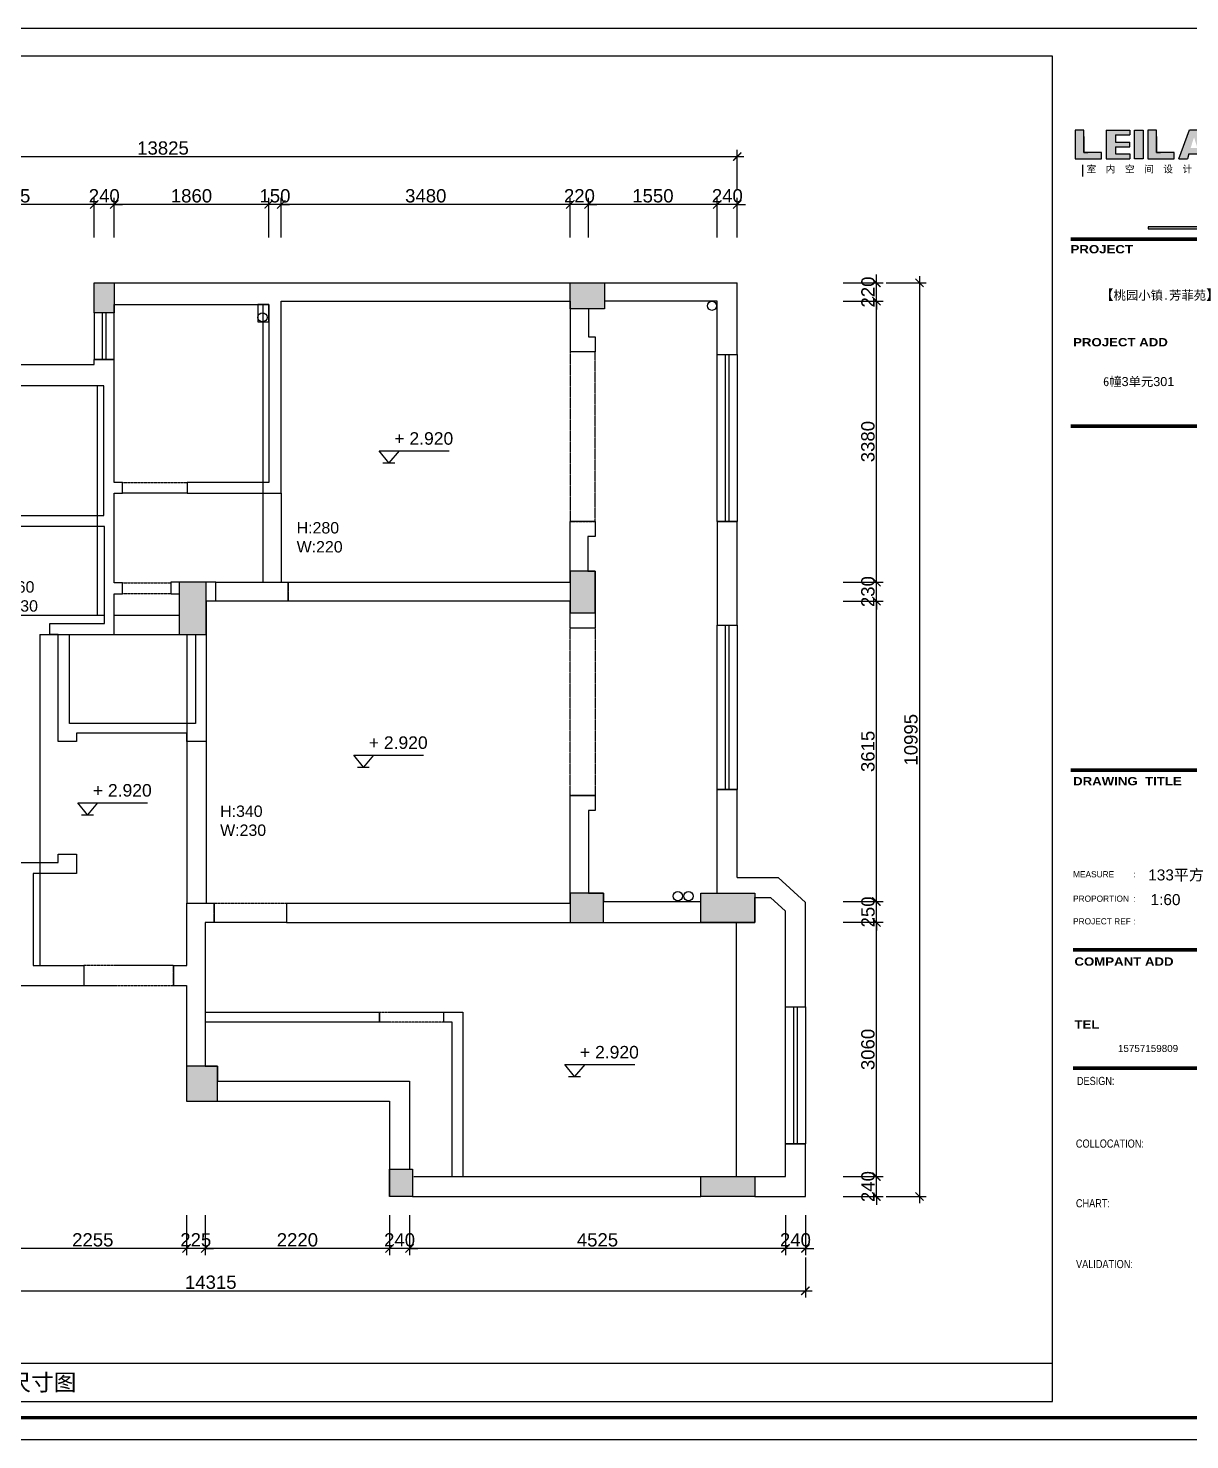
# Model space of a CAD drawing. Header units: millimetres. Extents: x 148889 to 229003, y -70503 to 111106.
# Drawn here: x 158450 to 172432, y -53516 to -36529 of the extents above; entities that cross this region are included whole.
import ezdxf
from ezdxf.enums import TextEntityAlignment as Align
from ezdxf.lldxf.tags import DXFTag

# ---------------------------------------------------------------- set-up
doc = ezdxf.new("R2010")
doc.units = ezdxf.units.MM
doc.header["$PDMODE"] = 3
doc.linetypes.add('HIDDEN', pattern=[0.375, 0.25, -0.125])
for name, color, linetype in [('C-梁线', 6, 'Continuous'), ('C-门套', 16, 'Continuous'), ('P-原墙线', 7, 'Continuous'), ('P-外部尺寸', 44, 'Continuous'), ('P-窗', 3, 'Continuous'), ('W-图框', 251, 'Continuous'), ('大墨图框', 4, 'Continuous')]:
    doc.layers.add(name, color=color, linetype=linetype)
doc.styles.add('Arial', font='arial.ttf')
doc.styles.add('HZxxx', font='SimSun.ttf', dxfattribs={"height": 300})
doc.styles.add('LOGO', font='arial.ttf')
doc.styles.add('LOGO-2', font='', dxfattribs={"width": 0.8})
doc.styles.add('NAME-1', font='simhei_0.ttf')
doc.styles.add('NAME-2', font='swisse.ttf')
doc.styles.get("Standard").update_dxf_attribs({"font": 'simhei_0.ttf'})
doc.styles.get('LOGO-2').set_extended_font_data('Arial Black')
tags = doc.linetypes.add('ACAD_ISO03W100', pattern=[30, 12, -18]).pattern_tags.tags
tags[6:7] = [DXFTag(74, 4), DXFTag(75, 0), DXFTag(340, '0'), DXFTag(46, 1.0), DXFTag(50, 0.0), DXFTag(44, 0.0), DXFTag(45, 0.0)]
tags[4:5] = [DXFTag(74, 4), DXFTag(75, 0), DXFTag(340, '0'), DXFTag(46, 1.0), DXFTag(50, 0.0), DXFTag(44, 0.0), DXFTag(45, 0.0)]
doc.dimstyles.new('1比80', dxfattribs={"dimscale": 80, "dimtxt": 2, "dimasz": 1.25, "dimexe": 1, "dimexo": 1, "dimgap": 0.25, "dimtad": 1, "dimdec": 0, "dimrnd": 0.005, "dimzin": 0, "dimdsep": 46, "dimtxsty": 'Arial', "dimblk": 'ARCHTICK', "dimcen": 0.125, "dimdle": 1, "dimclrd": 44, "dimclre": 44, "dimclrt": 50, "dimadec": 0, "dimazin": 0, "dimtfac": 1, "dimtdec": 0, "dimtix": 1, "dimtmove": 2, "dimatfit": 3, "dimldrblk": 'DOT', "dimfxl": 5, "dimfxlon": 1, "dimtvp": 1, "dimtolj": 1, "dimtzin": 0, "dimarcsym": 0})

# ---------------------------------------------------------------- blocks, each defined once
blk = doc.blocks.new('_ArchTick')
at = {"color": 0, "linetype": 'ByBlock', "const_width": 0.15}
blk.add_lwpolyline([(-0.5, -0.5), (0.5, 0.5)], dxfattribs=at)
blk = doc.blocks.new('*D252')
at = {"layer": 'Defpoints', "color": 0}
for p in [(167805, -50272), (167565, -50349), (167565, -51213)]:
    blk.add_point(p, dxfattribs=at)
at = {"layer": 'P-外部尺寸', "color": 44, "lineweight": -2}
for p, q in [((167565, -50813), (167565, -51293)), ((167805, -50813), (167805, -51293)), ((167565, -51213), (167465, -51213)), ((167805, -51213), (167565, -51213)), ((167805, -51213), (167905, -51213))]:
    blk.add_line(p, q, dxfattribs=at)
at = {"layer": 'P-外部尺寸', "color": 44, "lineweight": -2, "xscale": 100, "yscale": 100, "zscale": 100}
blk.add_blockref('_ArchTick', (167565, -51213), dxfattribs=at)
at = {"layer": 'P-外部尺寸', "color": 44, "lineweight": -2, "xscale": 100, "yscale": 100, "zscale": 100, "rotation": 180}
blk.add_blockref('_ArchTick', (167805, -51213), dxfattribs=at)
at = {"layer": 'P-外部尺寸', "color": 50, "insert": (167685, -51111), "char_height": 160, "attachment_point": 5, "style": 'Arial'}
blk.add_mtext('\\A1;240', dxfattribs=at)
blk = doc.blocks.new('_Dot')
at = {"color": 0, "linetype": 'ByBlock', "lineweight": -2}
blk.add_line((-0.5, 0), (-1, 0), dxfattribs=at)
at = {"color": 0, "linetype": 'ByBlock', "const_width": 0.5}
blk.add_lwpolyline([(-0.25, 0, 1), (0.25, 0, 1)], format="xyb", close=True, dxfattribs=at)
blk = doc.blocks.new('*D253')
at = {"layer": 'Defpoints', "color": 0}
for p in [(163040, -50125), (167565, -50349), (163040, -51213)]:
    blk.add_point(p, dxfattribs=at)
at = {"layer": 'P-外部尺寸', "color": 44, "lineweight": -2}
for p, q in [((163040, -50813), (163040, -51293)), ((167565, -50813), (167565, -51293)), ((167645, -51213), (162960, -51213))]:
    blk.add_line(p, q, dxfattribs=at)
at = {"layer": 'P-外部尺寸', "color": 44, "lineweight": -2, "xscale": 100, "yscale": 100, "zscale": 100, "rotation": 180}
blk.add_blockref('_ArchTick', (163040, -51213), dxfattribs=at)
at = {"layer": 'P-外部尺寸', "color": 44, "lineweight": -2, "xscale": 100, "yscale": 100, "zscale": 100}
blk.add_blockref('_ArchTick', (167565, -51213), dxfattribs=at)
at = {"layer": 'P-外部尺寸', "color": 50, "insert": (165302, -51111), "char_height": 160, "attachment_point": 5, "style": 'Arial'}
blk.add_mtext('\\A1;4525', dxfattribs=at)
blk = doc.blocks.new('*D254')
at = {"layer": 'Defpoints', "color": 0}
for p in [(162800, -50125), (163040, -50125), (162800, -51213)]:
    blk.add_point(p, dxfattribs=at)
at = {"layer": 'P-外部尺寸', "color": 44, "lineweight": -2}
for p, q in [((162800, -50813), (162800, -51293)), ((163040, -50813), (163040, -51293)), ((162800, -51213), (162700, -51213)), ((163040, -51213), (162800, -51213)), ((163040, -51213), (163140, -51213))]:
    blk.add_line(p, q, dxfattribs=at)
at = {"layer": 'P-外部尺寸', "color": 44, "lineweight": -2, "xscale": 100, "yscale": 100, "zscale": 100}
blk.add_blockref('_ArchTick', (162800, -51213), dxfattribs=at)
at = {"layer": 'P-外部尺寸', "color": 44, "lineweight": -2, "xscale": 100, "yscale": 100, "zscale": 100, "rotation": 180}
blk.add_blockref('_ArchTick', (163040, -51213), dxfattribs=at)
at = {"layer": 'P-外部尺寸', "color": 50, "insert": (162920, -51111), "char_height": 160, "attachment_point": 5, "style": 'Arial'}
blk.add_mtext('\\A1;240', dxfattribs=at)
blk = doc.blocks.new('*D255')
at = {"layer": 'Defpoints', "color": 0}
for p in [(160580, -48853), (162800, -50125), (160580, -51213)]:
    blk.add_point(p, dxfattribs=at)
at = {"layer": 'P-外部尺寸', "color": 44, "lineweight": -2}
for p, q in [((160580, -50813), (160580, -51293)), ((162800, -50813), (162800, -51293)), ((162880, -51213), (160500, -51213))]:
    blk.add_line(p, q, dxfattribs=at)
at = {"layer": 'P-外部尺寸', "color": 44, "lineweight": -2, "xscale": 100, "yscale": 100, "zscale": 100, "rotation": 180}
blk.add_blockref('_ArchTick', (160580, -51213), dxfattribs=at)
at = {"layer": 'P-外部尺寸', "color": 44, "lineweight": -2, "xscale": 100, "yscale": 100, "zscale": 100}
blk.add_blockref('_ArchTick', (162800, -51213), dxfattribs=at)
at = {"layer": 'P-外部尺寸', "color": 50, "insert": (161690, -51111), "char_height": 160, "attachment_point": 5, "style": 'Arial'}
blk.add_mtext('\\A1;2220', dxfattribs=at)
blk = doc.blocks.new('*D256')
at = {"layer": 'Defpoints', "color": 0}
for p in [(160355, -48853), (160580, -48853), (160355, -51213)]:
    blk.add_point(p, dxfattribs=at)
at = {"layer": 'P-外部尺寸', "color": 44, "lineweight": -2}
for p, q in [((160355, -50813), (160355, -51293)), ((160580, -50813), (160580, -51293)), ((160355, -51213), (160255, -51213)), ((160580, -51213), (160355, -51213)), ((160580, -51213), (160680, -51213))]:
    blk.add_line(p, q, dxfattribs=at)
at = {"layer": 'P-外部尺寸', "color": 44, "lineweight": -2, "xscale": 100, "yscale": 100, "zscale": 100}
blk.add_blockref('_ArchTick', (160355, -51213), dxfattribs=at)
at = {"layer": 'P-外部尺寸', "color": 44, "lineweight": -2, "xscale": 100, "yscale": 100, "zscale": 100, "rotation": 180}
blk.add_blockref('_ArchTick', (160580, -51213), dxfattribs=at)
at = {"layer": 'P-外部尺寸', "color": 50, "insert": (160467, -51111), "char_height": 160, "attachment_point": 5, "style": 'Arial'}
blk.add_mtext('\\A1;225', dxfattribs=at)
blk = doc.blocks.new('*D257')
at = {"layer": 'Defpoints', "color": 0}
for p in [(158100, -48853), (160355, -48853), (158100, -51213)]:
    blk.add_point(p, dxfattribs=at)
at = {"layer": 'P-外部尺寸', "color": 44, "lineweight": -2}
for p, q in [((158100, -50813), (158100, -51293)), ((160355, -50813), (160355, -51293)), ((160435, -51213), (158020, -51213))]:
    blk.add_line(p, q, dxfattribs=at)
at = {"layer": 'P-外部尺寸', "color": 44, "lineweight": -2, "xscale": 100, "yscale": 100, "zscale": 100, "rotation": 180}
blk.add_blockref('_ArchTick', (158100, -51213), dxfattribs=at)
at = {"layer": 'P-外部尺寸', "color": 44, "lineweight": -2, "xscale": 100, "yscale": 100, "zscale": 100}
blk.add_blockref('_ArchTick', (160355, -51213), dxfattribs=at)
at = {"layer": 'P-外部尺寸', "color": 50, "insert": (159227, -51111), "char_height": 160, "attachment_point": 5, "style": 'Arial'}
blk.add_mtext('\\A1;2255', dxfattribs=at)
blk = doc.blocks.new('*D263')
at = {"layer": 'Defpoints', "color": 0}
for p in [(153490, -50813), (167805, -50813), (167805, -51723)]:
    blk.add_point(p, dxfattribs=at)
at = {"layer": 'P-外部尺寸', "color": 44, "lineweight": -2}
for p, q in [((153490, -51323), (153490, -51803)), ((167805, -51323), (167805, -51803)), ((153410, -51723), (167885, -51723))]:
    blk.add_line(p, q, dxfattribs=at)
at = {"layer": 'P-外部尺寸', "color": 44, "lineweight": -2, "xscale": 100, "yscale": 100, "zscale": 100, "rotation": 180}
blk.add_blockref('_ArchTick', (153490, -51723), dxfattribs=at)
at = {"layer": 'P-外部尺寸', "color": 44, "lineweight": -2, "xscale": 100, "yscale": 100, "zscale": 100}
blk.add_blockref('_ArchTick', (167805, -51723), dxfattribs=at)
at = {"layer": 'P-外部尺寸', "color": 50, "insert": (160647, -51621), "char_height": 160, "attachment_point": 5, "style": 'Arial'}
blk.add_mtext('\\A1;14315', dxfattribs=at)
blk = doc.blocks.new('*D264')
at = {"layer": 'Defpoints', "color": 0}
for p in [(167332, -50349), (168660, -50349), (167332, -50589)]:
    blk.add_point(p, dxfattribs=at)
at = {"layer": 'P-外部尺寸', "color": 44, "lineweight": -2}
for p, q in [((168660, -50349), (168660, -50249)), ((168260, -50349), (168740, -50349)), ((168660, -50589), (168660, -50349)), ((168260, -50589), (168740, -50589)), ((168660, -50589), (168660, -50689))]:
    blk.add_line(p, q, dxfattribs=at)
at = {"layer": 'P-外部尺寸', "color": 44, "lineweight": -2, "xscale": 100, "yscale": 100, "zscale": 100}
for p, rotation in [((168660, -50349), 270), ((168660, -50589), 90)]:
    blk.add_blockref('_ArchTick', p, dxfattribs=dict(at, rotation=rotation))
at = {"layer": 'P-外部尺寸', "color": 50, "insert": (168559, -50469), "char_height": 160, "attachment_point": 5, "rotation": 90, "style": 'Arial'}
blk.add_mtext('\\A1;240', dxfattribs=at)
blk = doc.blocks.new('*D265')
at = {"layer": 'Defpoints', "color": 0}
for p in [(166256, -47289), (168660, -47289), (167332, -50349)]:
    blk.add_point(p, dxfattribs=at)
at = {"layer": 'P-外部尺寸', "color": 44, "lineweight": -2}
for p, q in [((168660, -50429), (168660, -47209)), ((168260, -47289), (168740, -47289)), ((168260, -50349), (168740, -50349))]:
    blk.add_line(p, q, dxfattribs=at)
at = {"layer": 'P-外部尺寸', "color": 44, "lineweight": -2, "xscale": 100, "yscale": 100, "zscale": 100}
for p, rotation in [((168660, -47289), 90), ((168660, -50349), 270)]:
    blk.add_blockref('_ArchTick', p, dxfattribs=dict(at, rotation=rotation))
at = {"layer": 'P-外部尺寸', "color": 50, "insert": (168558, -48819), "char_height": 160, "attachment_point": 5, "rotation": 90, "style": 'Arial'}
blk.add_mtext('\\A1;3060', dxfattribs=at)
blk = doc.blocks.new('*D266')
at = {"layer": 'Defpoints', "color": 0}
for p in [(166073, -47039), (168660, -47039), (166256, -47289)]:
    blk.add_point(p, dxfattribs=at)
at = {"layer": 'P-外部尺寸', "color": 44, "lineweight": -2}
for p, q in [((168260, -47039), (168740, -47039)), ((168660, -47039), (168660, -46939)), ((168660, -47289), (168660, -47039)), ((168260, -47289), (168740, -47289)), ((168660, -47289), (168660, -47389))]:
    blk.add_line(p, q, dxfattribs=at)
at = {"layer": 'P-外部尺寸', "color": 44, "lineweight": -2, "xscale": 100, "yscale": 100, "zscale": 100}
for p, rotation in [((168660, -47039), 270), ((168660, -47289), 90)]:
    blk.add_blockref('_ArchTick', p, dxfattribs=dict(at, rotation=rotation))
at = {"layer": 'P-外部尺寸', "color": 50, "insert": (168559, -47164), "char_height": 160, "attachment_point": 5, "rotation": 90, "style": 'Arial'}
blk.add_mtext('\\A1;250', dxfattribs=at)
blk = doc.blocks.new('*D267')
at = {"layer": 'Defpoints', "color": 0}
for p in [(164975, -43424), (168660, -43424), (166073, -47039)]:
    blk.add_point(p, dxfattribs=at)
at = {"layer": 'P-外部尺寸', "color": 44, "lineweight": -2}
for p, q in [((168260, -43424), (168740, -43424)), ((168660, -47119), (168660, -43344)), ((168260, -47039), (168740, -47039))]:
    blk.add_line(p, q, dxfattribs=at)
at = {"layer": 'P-外部尺寸', "color": 44, "lineweight": -2, "xscale": 100, "yscale": 100, "zscale": 100}
for p, rotation in [((168660, -43424), 90), ((168660, -47039), 270)]:
    blk.add_blockref('_ArchTick', p, dxfattribs=dict(at, rotation=rotation))
at = {"layer": 'P-外部尺寸', "color": 50, "insert": (168558, -45232), "char_height": 160, "attachment_point": 5, "rotation": 90, "style": 'Arial'}
blk.add_mtext('\\A1;3615', dxfattribs=at)
blk = doc.blocks.new('*D268')
at = {"layer": 'Defpoints', "color": 0}
for p in [(164975, -43194), (168660, -43194), (164975, -43424)]:
    blk.add_point(p, dxfattribs=at)
at = {"layer": 'P-外部尺寸', "color": 44, "lineweight": -2}
for p, q in [((168660, -43194), (168660, -43094)), ((168260, -43194), (168740, -43194)), ((168660, -43424), (168660, -43194)), ((168260, -43424), (168740, -43424)), ((168660, -43424), (168660, -43524))]:
    blk.add_line(p, q, dxfattribs=at)
at = {"layer": 'P-外部尺寸', "color": 44, "lineweight": -2, "xscale": 100, "yscale": 100, "zscale": 100}
for p, rotation in [((168660, -43194), 270), ((168660, -43424), 90)]:
    blk.add_blockref('_ArchTick', p, dxfattribs=dict(at, rotation=rotation))
at = {"layer": 'P-外部尺寸', "color": 50, "insert": (168558, -43309), "char_height": 160, "attachment_point": 5, "rotation": 90, "style": 'Arial'}
blk.add_mtext('\\A1;230', dxfattribs=at)
blk = doc.blocks.new('*D269')
at = {"layer": 'Defpoints', "color": 0}
for p in [(165792, -39814), (168660, -39814), (164975, -43194)]:
    blk.add_point(p, dxfattribs=at)
at = {"layer": 'P-外部尺寸', "color": 44, "lineweight": -2}
for p, q in [((168660, -43274), (168660, -39734)), ((168260, -39814), (168740, -39814)), ((168260, -43194), (168740, -43194))]:
    blk.add_line(p, q, dxfattribs=at)
at = {"layer": 'P-外部尺寸', "color": 44, "lineweight": -2, "xscale": 100, "yscale": 100, "zscale": 100}
for p, rotation in [((168660, -39814), 90), ((168660, -43194), 270)]:
    blk.add_blockref('_ArchTick', p, dxfattribs=dict(at, rotation=rotation))
at = {"layer": 'P-外部尺寸', "color": 50, "insert": (168558, -41504), "char_height": 160, "attachment_point": 5, "rotation": 90, "style": 'Arial'}
blk.add_mtext('\\A1;3380', dxfattribs=at)
blk = doc.blocks.new('*D270')
at = {"layer": 'Defpoints', "color": 0}
for p in [(165792, -39594), (168660, -39594), (165792, -39814)]:
    blk.add_point(p, dxfattribs=at)
at = {"layer": 'P-外部尺寸', "color": 44, "lineweight": -2}
for p, q in [((168660, -39594), (168660, -39494)), ((168260, -39594), (168740, -39594)), ((168660, -39814), (168660, -39594)), ((168260, -39814), (168740, -39814)), ((168660, -39814), (168660, -39914))]:
    blk.add_line(p, q, dxfattribs=at)
at = {"layer": 'P-外部尺寸', "color": 44, "lineweight": -2, "xscale": 100, "yscale": 100, "zscale": 100}
for p, rotation in [((168660, -39594), 270), ((168660, -39814), 90)]:
    blk.add_blockref('_ArchTick', p, dxfattribs=dict(at, rotation=rotation))
at = {"layer": 'P-外部尺寸', "color": 50, "insert": (168559, -39704), "char_height": 160, "attachment_point": 5, "rotation": 90, "style": 'Arial'}
blk.add_mtext('\\A1;220', dxfattribs=at)
blk = doc.blocks.new('*D271')
at = {"layer": 'Defpoints', "color": 0}
for p in [(168260, -39594), (168260, -50589), (169178, -50589)]:
    blk.add_point(p, dxfattribs=at)
at = {"layer": 'P-外部尺寸', "color": 44, "lineweight": -2}
for p, q in [((169178, -39514), (169178, -50669)), ((168778, -39594), (169258, -39594)), ((168778, -50589), (169258, -50589))]:
    blk.add_line(p, q, dxfattribs=at)
at = {"layer": 'P-外部尺寸', "color": 44, "lineweight": -2, "xscale": 100, "yscale": 100, "zscale": 100}
for p, rotation in [((169178, -39594), 90), ((169178, -50589), 270)]:
    blk.add_blockref('_ArchTick', p, dxfattribs=dict(at, rotation=rotation))
at = {"layer": 'P-外部尺寸', "color": 50, "insert": (169076, -45092), "char_height": 160, "attachment_point": 5, "rotation": 90, "style": 'Arial'}
blk.add_mtext('\\A1;10995', dxfattribs=at)
blk = doc.blocks.new('*D272')
at = {"layer": 'Defpoints', "color": 0}
for p in [(166745, -38649), (166985, -39721), (166745, -39814)]:
    blk.add_point(p, dxfattribs=at)
at = {"layer": 'P-外部尺寸', "color": 44, "lineweight": -2}
for p, q in [((166745, -38649), (166645, -38649)), ((166745, -39049), (166745, -38569)), ((166985, -38649), (166745, -38649)), ((166985, -39049), (166985, -38569)), ((166985, -38649), (167085, -38649))]:
    blk.add_line(p, q, dxfattribs=at)
at = {"layer": 'P-外部尺寸', "color": 44, "lineweight": -2, "xscale": 100, "yscale": 100, "zscale": 100}
blk.add_blockref('_ArchTick', (166745, -38649), dxfattribs=at)
at = {"layer": 'P-外部尺寸', "color": 44, "lineweight": -2, "xscale": 100, "yscale": 100, "zscale": 100, "rotation": 180}
blk.add_blockref('_ArchTick', (166985, -38649), dxfattribs=at)
at = {"layer": 'P-外部尺寸', "color": 50, "insert": (166865, -38547), "char_height": 160, "attachment_point": 5, "style": 'Arial'}
blk.add_mtext('\\A1;240', dxfattribs=at)
blk = doc.blocks.new('*D273')
at = {"layer": 'Defpoints', "color": 0}
for p in [(165195, -38649), (166745, -39814), (165195, -40074)]:
    blk.add_point(p, dxfattribs=at)
at = {"layer": 'P-外部尺寸', "color": 44, "lineweight": -2}
for p, q in [((166825, -38649), (165115, -38649)), ((165195, -39049), (165195, -38569)), ((166745, -39049), (166745, -38569))]:
    blk.add_line(p, q, dxfattribs=at)
at = {"layer": 'P-外部尺寸', "color": 44, "lineweight": -2, "xscale": 100, "yscale": 100, "zscale": 100, "rotation": 180}
blk.add_blockref('_ArchTick', (165195, -38649), dxfattribs=at)
at = {"layer": 'P-外部尺寸', "color": 44, "lineweight": -2, "xscale": 100, "yscale": 100, "zscale": 100}
blk.add_blockref('_ArchTick', (166745, -38649), dxfattribs=at)
at = {"layer": 'P-外部尺寸', "color": 50, "insert": (165970, -38547), "char_height": 160, "attachment_point": 5, "style": 'Arial'}
blk.add_mtext('\\A1;1550', dxfattribs=at)
blk = doc.blocks.new('*D274')
at = {"layer": 'Defpoints', "color": 0}
for p in [(164975, -38649), (165195, -40074), (164975, -40119)]:
    blk.add_point(p, dxfattribs=at)
at = {"layer": 'P-外部尺寸', "color": 44, "lineweight": -2}
for p, q in [((164975, -38649), (164875, -38649)), ((164975, -39049), (164975, -38569)), ((165195, -38649), (164975, -38649)), ((165195, -39049), (165195, -38569)), ((165195, -38649), (165295, -38649))]:
    blk.add_line(p, q, dxfattribs=at)
at = {"layer": 'P-外部尺寸', "color": 44, "lineweight": -2, "xscale": 100, "yscale": 100, "zscale": 100}
blk.add_blockref('_ArchTick', (164975, -38649), dxfattribs=at)
at = {"layer": 'P-外部尺寸', "color": 44, "lineweight": -2, "xscale": 100, "yscale": 100, "zscale": 100, "rotation": 180}
blk.add_blockref('_ArchTick', (165195, -38649), dxfattribs=at)
at = {"layer": 'P-外部尺寸', "color": 50, "insert": (165085, -38547), "char_height": 160, "attachment_point": 5, "style": 'Arial'}
blk.add_mtext('\\A1;220', dxfattribs=at)
blk = doc.blocks.new('*D275')
at = {"layer": 'Defpoints', "color": 0}
for p in [(161495, -38649), (161495, -39814), (164975, -40119)]:
    blk.add_point(p, dxfattribs=at)
at = {"layer": 'P-外部尺寸', "color": 44, "lineweight": -2}
for p, q in [((165055, -38649), (161415, -38649)), ((161495, -39049), (161495, -38569)), ((164975, -39049), (164975, -38569))]:
    blk.add_line(p, q, dxfattribs=at)
at = {"layer": 'P-外部尺寸', "color": 44, "lineweight": -2, "xscale": 100, "yscale": 100, "zscale": 100, "rotation": 180}
blk.add_blockref('_ArchTick', (161495, -38649), dxfattribs=at)
at = {"layer": 'P-外部尺寸', "color": 44, "lineweight": -2, "xscale": 100, "yscale": 100, "zscale": 100}
blk.add_blockref('_ArchTick', (164975, -38649), dxfattribs=at)
at = {"layer": 'P-外部尺寸', "color": 50, "insert": (163235, -38547), "char_height": 160, "attachment_point": 5, "style": 'Arial'}
blk.add_mtext('\\A1;3480', dxfattribs=at)
blk = doc.blocks.new('*D276')
at = {"layer": 'Defpoints', "color": 0}
for p in [(161345, -38649), (161345, -39854), (161495, -39814)]:
    blk.add_point(p, dxfattribs=at)
at = {"layer": 'P-外部尺寸', "color": 44, "lineweight": -2}
for p, q in [((161345, -38649), (161245, -38649)), ((161345, -39049), (161345, -38569)), ((161495, -38649), (161345, -38649)), ((161495, -39049), (161495, -38569)), ((161495, -38649), (161595, -38649))]:
    blk.add_line(p, q, dxfattribs=at)
at = {"layer": 'P-外部尺寸', "color": 44, "lineweight": -2, "xscale": 100, "yscale": 100, "zscale": 100}
blk.add_blockref('_ArchTick', (161345, -38649), dxfattribs=at)
at = {"layer": 'P-外部尺寸', "color": 44, "lineweight": -2, "xscale": 100, "yscale": 100, "zscale": 100, "rotation": 180}
blk.add_blockref('_ArchTick', (161495, -38649), dxfattribs=at)
at = {"layer": 'P-外部尺寸', "color": 50, "insert": (161420, -38547), "char_height": 160, "attachment_point": 5, "style": 'Arial'}
blk.add_mtext('\\A1;150', dxfattribs=at)
blk = doc.blocks.new('*D277')
at = {"layer": 'Defpoints', "color": 0}
for p in [(159485, -38649), (159485, -39594), (161345, -39854)]:
    blk.add_point(p, dxfattribs=at)
at = {"layer": 'P-外部尺寸', "color": 44, "lineweight": -2}
for p, q in [((161425, -38649), (159405, -38649)), ((159485, -39049), (159485, -38569)), ((161345, -39049), (161345, -38569))]:
    blk.add_line(p, q, dxfattribs=at)
at = {"layer": 'P-外部尺寸', "color": 44, "lineweight": -2, "xscale": 100, "yscale": 100, "zscale": 100, "rotation": 180}
blk.add_blockref('_ArchTick', (159485, -38649), dxfattribs=at)
at = {"layer": 'P-外部尺寸', "color": 44, "lineweight": -2, "xscale": 100, "yscale": 100, "zscale": 100}
blk.add_blockref('_ArchTick', (161345, -38649), dxfattribs=at)
at = {"layer": 'P-外部尺寸', "color": 50, "insert": (160415, -38547), "char_height": 160, "attachment_point": 5, "style": 'Arial'}
blk.add_mtext('\\A1;1860', dxfattribs=at)
blk = doc.blocks.new('*D278')
at = {"layer": 'Defpoints', "color": 0}
for p in [(159245, -38649), (159245, -39594), (159485, -39594)]:
    blk.add_point(p, dxfattribs=at)
at = {"layer": 'P-外部尺寸', "color": 44, "lineweight": -2}
for p, q in [((159245, -38649), (159145, -38649)), ((159245, -39049), (159245, -38569)), ((159485, -38649), (159245, -38649)), ((159485, -39049), (159485, -38569)), ((159485, -38649), (159585, -38649))]:
    blk.add_line(p, q, dxfattribs=at)
at = {"layer": 'P-外部尺寸', "color": 44, "lineweight": -2, "xscale": 100, "yscale": 100, "zscale": 100}
blk.add_blockref('_ArchTick', (159245, -38649), dxfattribs=at)
at = {"layer": 'P-外部尺寸', "color": 44, "lineweight": -2, "xscale": 100, "yscale": 100, "zscale": 100, "rotation": 180}
blk.add_blockref('_ArchTick', (159485, -38649), dxfattribs=at)
at = {"layer": 'P-外部尺寸', "color": 50, "insert": (159365, -38547), "char_height": 160, "attachment_point": 5, "style": 'Arial'}
blk.add_mtext('\\A1;240', dxfattribs=at)
blk = doc.blocks.new('*D279')
at = {"layer": 'Defpoints', "color": 0}
for p in [(157210, -38649), (159245, -39594), (157210, -40834)]:
    blk.add_point(p, dxfattribs=at)
at = {"layer": 'P-外部尺寸', "color": 44, "lineweight": -2}
for p, q in [((159325, -38649), (157130, -38649)), ((157210, -39049), (157210, -38569)), ((159245, -39049), (159245, -38569))]:
    blk.add_line(p, q, dxfattribs=at)
at = {"layer": 'P-外部尺寸', "color": 44, "lineweight": -2, "xscale": 100, "yscale": 100, "zscale": 100, "rotation": 180}
blk.add_blockref('_ArchTick', (157210, -38649), dxfattribs=at)
at = {"layer": 'P-外部尺寸', "color": 44, "lineweight": -2, "xscale": 100, "yscale": 100, "zscale": 100}
blk.add_blockref('_ArchTick', (159245, -38649), dxfattribs=at)
at = {"layer": 'P-外部尺寸', "color": 50, "insert": (158227, -38547), "char_height": 160, "attachment_point": 5, "style": 'Arial'}
blk.add_mtext('\\A1;2035', dxfattribs=at)
blk = doc.blocks.new('*D291')
at = {"layer": 'Defpoints', "color": 0}
for p in [(166985, -38074), (153160, -39049), (166985, -39049)]:
    blk.add_point(p, dxfattribs=at)
at = {"layer": 'P-外部尺寸', "color": 44, "lineweight": -2}
for p, q in [((153160, -38474), (153160, -37994)), ((166985, -38474), (166985, -37994)), ((153080, -38074), (167065, -38074))]:
    blk.add_line(p, q, dxfattribs=at)
at = {"layer": 'P-外部尺寸', "color": 44, "lineweight": -2, "xscale": 100, "yscale": 100, "zscale": 100, "rotation": 180}
blk.add_blockref('_ArchTick', (153160, -38074), dxfattribs=at)
at = {"layer": 'P-外部尺寸', "color": 44, "lineweight": -2, "xscale": 100, "yscale": 100, "zscale": 100}
blk.add_blockref('_ArchTick', (166985, -38074), dxfattribs=at)
at = {"layer": 'P-外部尺寸', "color": 50, "insert": (160072, -37972), "char_height": 160, "attachment_point": 5, "style": 'Arial'}
blk.add_mtext('\\A1;13825', dxfattribs=at)
blk = doc.blocks.new('syi')
at = {"layer": 'C-梁线'}
for p, q in [((167517, 147864), (168357, 147864)), ((167633, 147720), (167517, 147864)), ((167517, 147864), (167755, 147864)), ((167755, 147864), (167633, 147720)), ((167561, 147720), (167704, 147720))]:
    blk.add_line(p, q, dxfattribs=at)
blk = doc.blocks.new('sfbhsrdfbh')
h = blk.add_hatch(color=252)
h.paths.add_polyline_path([(449.17, 252.92), (449.17, 254.24), (445.47, 254.24), (445.47, 258.95), (443.68, 258.95), (443.68, 252.92)])
h.paths.add_polyline_path([(464.46, 252.92), (464.46, 254.24), (460.76, 254.24), (460.76, 258.95), (458.96, 258.95), (458.96, 252.92)])
h = blk.add_hatch(color=256)
h.paths.add_polyline_path([(455.17, 253.92), (452.17, 253.92), (452.17, 255.43), (455.17, 255.43), (455.17, 256.43), (452.17, 256.43), (452.17, 257.95), (455.17, 257.95), (455.17, 258.95), (450.17, 258.95), (450.17, 252.92), (455.17, 252.92)])
h.paths.add_polyline_path([(457.96, 258.95), (456.17, 258.95), (456.17, 252.92), (457.96, 252.92)])
h = blk.add_hatch(color=252)
h.paths.add_polyline_path([(469.69, 258.97), (467.7, 258.97), (465.46, 252.92), (467.27, 252.92), (467.55, 253.92), (469.78, 253.92), (470.1, 252.92), (471.96, 252.92)])
h.paths.add_polyline_path([(469.38, 255.16), (467.95, 255.16), (468.67, 257.45)], flags=16)
at = {"layer": '大墨图框'}
blk.add_hatch(color=1, dxfattribs=at).paths.add_polyline_path([(458.99, 238.18), (473.09, 238.18), (473.09, 238.57), (458.99, 238.57)])
at = {"color": 252}
for p, q in [((443.68, 258.95), (443.68, 252.92)), ((443.68, 258.95), (443.68, 252.92)), ((445.47, 258.95), (443.68, 258.95)), ((445.47, 254.24), (445.47, 258.95)), ((458.96, 258.95), (458.96, 252.92)), ((460.76, 258.95), (458.96, 258.95)), ((460.76, 254.24), (460.76, 258.95)), ((465.46, 252.92), (467.7, 258.97)), ((467.7, 258.97), (469.69, 258.97)), ((445.47, 257.57), (445.47, 254.24)), ((460.76, 257.57), (460.76, 254.24)), ((443.68, 252.92), (446.93, 252.92)), ((443.68, 252.92), (449.17, 252.92)), ((445.47, 254.24), (446.35, 254.24)), ((449.17, 254.24), (445.47, 254.24)), ((449.17, 252.92), (449.17, 254.24)), ((458.96, 252.92), (463.96, 252.92)), ((458.96, 252.92), (462.21, 252.92)), ((458.96, 252.92), (464.46, 252.92)), ((460.76, 254.24), (461.64, 254.24)), ((464.46, 254.24), (460.76, 254.24)), ((464.46, 252.92), (464.46, 254.24)), ((465.46, 252.92), (467.27, 252.92)), ((467.55, 253.92), (467.27, 252.92)), ((467.55, 253.92), (469.78, 253.92))]:
    blk.add_line(p, q, dxfattribs=at)
for p, q in [((450.17, 258.95), (450.17, 252.92)), ((450.17, 258.95), (455.17, 258.95)), ((455.17, 258.95), (455.17, 257.95)), ((457.96, 258.95), (457.96, 252.92)), ((457.96, 258.95), (457.96, 252.92)), ((450.17, 256.6), (450.17, 255.26)), ((452.17, 257.95), (455.17, 257.95)), ((452.17, 257.95), (452.17, 256.43)), ((452.17, 256.43), (455.17, 256.43)), ((452.17, 255.43), (455.17, 255.43)), ((452.17, 255.43), (452.17, 253.92)), ((455.17, 255.43), (455.17, 256.43)), ((450.17, 252.92), (455.17, 252.92)), ((452.17, 253.92), (455.17, 253.92)), ((455.17, 253.92), (455.17, 252.92))]:
    blk.add_line(p, q)
blk.add_lwpolyline([(456.17, 258.95), (457.96, 258.95), (457.96, 252.92), (456.17, 252.92)], close=True)
at = {"layer": '大墨图框', "color": 1, "linetype": 'ByBlock'}
blk.add_line((445.17, 251.67), (445.17, 249.2), dxfattribs=at)
at = {"layer": '大墨图框', "color": 4, "linetype": 'ByBlock', "ltscale": 100}
for points in [[(56.17, 280.38), (476.17, 280.38), (476.17, -16.59), (56.17, -16.59)], [(438.91, 274.48), (68.08, 274.48), (68.08, -8.51), (438.91, -8.51)]]:
    blk.add_lwpolyline(points, close=True, dxfattribs=at)
at = {"layer": '大墨图框', "color": 1}
blk.add_lwpolyline([(458.99, 238.18), (473.09, 238.18), (473.09, 238.57), (458.99, 238.57)], close=True, dxfattribs=at)
at = {"layer": '大墨图框', "color": 1, "const_width": 0.755}
for points in [[(442.68, 236.01), (473.12, 236.01)], [(442.68, 196.67), (473.12, 196.67)], [(442.68, 124.3), (473.12, 124.3)], [(443.22, 86.49), (473.66, 86.49)], [(443.22, 61.59), (473.66, 61.59)]]:
    blk.add_lwpolyline(points, dxfattribs=at)
at = {"layer": '大墨图框', "color": 0, "const_width": 0.725}
blk.add_lwpolyline([(68.08, -11.95), (470.84, -11.95)], dxfattribs=at)
at = {"layer": '大墨图框', "color": 1}
for s, height, style, width, p in [('PROJECT', 1.74, 'LOGO-2', 1, (442.68, 233.02)), ('PROJECT ADD', 1.7396, 'LOGO-2', 1, (443.22, 213.45)), ('DRAWING  TITLE', 1.7396, 'LOGO-2', 1, (443.22, 121.1)), ('MEASURE ', 1.305, 'LOGO', 0.96, (443.21, 101.73)), (':', 1.3, 'LOGO', 1, (455.94, 101.73)), ('PROPORTION', 1.305, 'LOGO', 0.96, (443.21, 96.6)), (':', 1.3, 'LOGO', 1, (455.94, 96.6)), ('PROJECT REF', 1.3047, 'LOGO', 0.96, (443.21, 91.83)), (':', 1.3, 'LOGO', 1, (455.94, 91.83)), ('COMPANT ADD', 1.7396, 'LOGO-2', 1, (443.5, 83.15)), ('TEL', 1.74, 'LOGO-2', 1, (443.5, 69.91))]:
    blk.add_text(s, height=height, dxfattribs=dict(at, style=style, width=width)).set_placement(p)
at = {"layer": '大墨图框', "color": 1, "linetype": 'ByBlock', "insert": (442.02, 251.48), "char_height": 1.4825, "width": 35.6207, "attachment_point": 1}
blk.add_mtext('{\\C0;    室  内  空  间  设  计}', dxfattribs=at)
at = {"layer": '大墨图框', "color": 1, "attachment_point": 1}
for s, insert, char_height, width, style in [('{\\fSimSun|b0|i0|c134|p54;【\\fSimHei|b0|i0|c134|p2;\\H0.9167x;桃园小镇.芳菲苑\\fSimSun|b0|i0|c134|p54;\\H1.091x;】}', (448.91, 225.33), 2.07549, 33.5093, 'LOGO'), ('{\\fSimHei|b0|i0|c134|p2;\\H0.9167x;6幢\\fArial|b0|i0|c0|p34;3\\fSimHei|b0|i0|c134|p2;单元\\fArial|b0|i0|c0|p34;301}', (449.53, 206.99), 2.07549, 24.9373, 'LOGO'), ('{\\H1.116x;133\\fSimSun|b0|i0|c134|p54;平方}', (459.03, 103.4), 2.0755, 24.9373, 'LOGO'), ('{\\H1.116x;1:60}', (459.52, 98.21), 2.0755, 24.9373, 'LOGO'), ('{\\H1.116x;15757159809}', (452.66, 66.48), 1.328, 21.8201, 'LOGO'), ('{\\fArial|b0|i0|c0|p34;DESIGN:}', (444.03, 59.76), 1.7203, 2.1993, 'LOGO-2'), ('{\\fArial|b0|i0|c0|p34;COLLOCATION:}', (443.81, 46.58), 1.7203, 2.1993, 'LOGO-2'), ('{\\fArial|b0|i0|c0|p34;CHART:}', (443.82, 34.03), 1.7203, 2.1993, 'LOGO-2'), ('{\\fArial|b0|i0|c0|p34;VALIDATION:}', (443.84, 21.24), 1.7203, 2.1993, 'LOGO-2')]:
    blk.add_mtext(s, dxfattribs=dict(at, insert=insert, char_height=char_height, width=width, style=style))
blk = doc.blocks.new('*U94')
at = {"color": 4}
blk.add_line((8, 0), (8, 8), dxfattribs=at)
blk.add_lwpolyline([(0, 0), (370.83, 0), (370.83, 8), (0, 8)], close=True, dxfattribs=at)
at = {"color": 1, "ltscale": 250}
blk.add_circle((4, 4), 4, dxfattribs=at)
at = {"color": 2, "style": 'NAME-1'}
blk.add_attdef('平面布置图', text='', height=3.5, dxfattribs=at).set_placement((54.56, 4), align=Align.MIDDLE_LEFT)
blk.add_attdef('SCALE1:100/比例1:100', text='', height=3.5, dxfattribs=at).set_placement((370.83, 4), align=Align.MIDDLE_RIGHT)
blk.add_attdef('FF', text='', height=3.5, dxfattribs=at).set_placement((4, 4), align=Align.MIDDLE)
at = {"color": 2, "style": 'NAME-2', "width": 1.2}
blk.add_attdef('PLAN', text='', height=3.5, dxfattribs=at).set_placement((10, 4), align=Align.MIDDLE_LEFT)

msp = doc.modelspace()

# ---------------------------------------------------------------- hatches: boundary and pattern name
at = {"layer": 'P-原墙线'}
h = msp.add_hatch(color=8, dxfattribs=at)
h.dxf.hatch_style = 1
h.paths.add_polyline_path([(164975, -39594.4), (164975, -39904.4), (165385, -39904.4), (165385, -39594.4)])
h.paths.add_polyline_path([(165275, -43064.4), (164975, -43064.4), (164975, -43564.4), (165275, -43564.4)])
h.paths.add_polyline_path([(165375, -46939.4), (164975, -46939.4), (164975, -47289.4), (165375, -47289.4)])
h.paths.add_polyline_path([(166545, -47289.4), (167195, -47289.4), (167195, -46939.4), (166545, -46939.4)])
h.paths.add_polyline_path([(160355, -49019.4), (160355, -49439.4), (160730, -49439.4), (160730, -49019.4)])
h.paths.add_polyline_path([(162800, -50589.4), (163075, -50589.4), (163075, -50259.4), (162800, -50259.4)])
h.paths.add_polyline_path([(166545, -50349.4), (166545, -50589.4), (167195, -50589.4), (167195, -50349.4)])
h.paths.add_polyline_path([(155180, -48899.4), (154700, -48899.4), (154700, -49289.4), (155180, -49289.4)])
h.paths.add_polyline_path([(153730, -46819.4), (153730, -46569.4), (153160, -46569.4), (153160, -46819.4)])
h.paths.add_polyline_path([(153160, -43554.4), (153160, -43914.4), (153590, -43914.4), (153590, -43554.4)])
h.paths.add_polyline_path([(157480, -43824.4), (157480, -43504.4), (157070, -43504.4), (157070, -43824.4)])
h.paths.add_polyline_path([(160265, -43824.4), (160590, -43824.4), (160590, -43194.4), (160265, -43194.4)])
h.paths.add_polyline_path([(159485, -39594.4), (159245, -39594.4), (159245, -39954.4), (159485, -39954.4)])
h.paths.add_polyline_path([(157490, -40814.4), (157490, -40574.4), (157070, -40574.4), (157070, -40814.4)])
h.paths.add_polyline_path([(155190, -40574.4), (154760, -40574.4), (154760, -40814.4), (155190, -40814.4)])

# ---------------------------------------------------------------- linework, layer by layer
at = {"layer": 'C-梁线', "linetype": 'ACAD_ISO03W100', "ltscale": 0.1}
for p, q in [((161275, -39854.4), (161275, -43194.4)), ((159285, -43594.4), (159285, -40834.4)), ((161495, -42124.4), (161495, -43194.4)), ((157480, -43594.4), (159370, -43594.4)), ((159485, -43594.4), (160265, -43594.4)), ((158590, -43824.4), (158590, -47809.4)), ((158590, -43824.4), (160265, -43824.4)), ((160360, -43824.4), (160360, -47059.4)), ((160590, -45114.4), (160590, -47059.4))]:
    msp.add_line(p, q, dxfattribs=at)
at = {"layer": 'C-门套', "linetype": 'HIDDEN'}
for points in [[(164975, -42464.4), (165275, -42464.4), (165275, -40424.4), (164975, -40424.4)], [(160365, -42124.4), (159585, -42124.4), (159585, -41994.4), (160365, -41994.4)], [(160165, -43334.4), (159585, -43334.4), (159585, -43204.4), (160165, -43204.4)], [(160710, -43194.4), (161580, -43194.4), (161580, -43424.4), (160710, -43424.4)], [(164975, -43744.4), (165275, -43744.4), (165275, -45764.4), (164975, -45764.4)], [(161560, -47289.4), (160690, -47289.4), (160690, -47059.4), (161560, -47059.4)], [(159120, -48049.4), (160200, -48049.4), (160200, -47809.4), (159120, -47809.4)], [(163450, -48489.4), (162680, -48489.4), (162680, -48369.4), (163450, -48369.4)]]:
    msp.add_lwpolyline(points, close=True, dxfattribs=at)
at = {"layer": 'P-原墙线'}
for p, q in [((159245, -39594.4), (166985, -39594.4)), ((159245, -39954.4), (159245, -39594.4)), ((166985, -40454.4), (166985, -39594.4)), ((159485, -39954.4), (159485, -39854.4)), ((159485, -39854.4), (161345, -39854.4)), ((161345, -39854.4), (161345, -41994.4)), ((161495, -42124.4), (161495, -39814.4)), ((161495, -39814.4), (164975, -39814.4)), ((164975, -39814.4), (164975, -40424.4)), ((165385, -39904.4), (165195, -39904.4)), ((165195, -39904.4), (165195, -40244.4)), ((166745, -39814.4), (165385, -39814.4)), ((165385, -39814.4), (165385, -39904.4)), ((166745, -40454.4), (166745, -39814.4)), ((159485, -39954.4), (159245, -39954.4)), ((165195, -40244.4), (165275, -40244.4)), ((165275, -40244.4), (165275, -40424.4)), ((165275, -40424.4), (164975, -40424.4)), ((158360, -40574.4), (159245, -40574.4)), ((159485, -40514.4), (159245, -40514.4)), ((159245, -40574.4), (159245, -40514.4)), ((159485, -41994.4), (159485, -40514.4)), ((166745, -40454.4), (166985, -40454.4)), ((159360, -40834.4), (158360, -40834.4)), ((159360, -42394.4), (159360, -40834.4)), ((159585, -41994.4), (159485, -41994.4)), ((159485, -43204.4), (159485, -42124.4)), ((159485, -42124.4), (159585, -42124.4)), ((159585, -42124.4), (159585, -41994.4)), ((161345, -41994.4), (160365, -41994.4)), ((160365, -41994.4), (160365, -42124.4)), ((160365, -42124.4), (161495, -42124.4)), ((158080, -42394.4), (159360, -42394.4)), ((165275, -42464.4), (164975, -42464.4)), ((164975, -43194.4), (164975, -42464.4)), ((165275, -42464.4), (165275, -42644.4)), ((166745, -42464.4), (166985, -42464.4)), ((166745, -42464.4), (166745, -43714.4)), ((166985, -43714.4), (166985, -42464.4)), ((159370, -42524.4), (158080, -42524.4)), ((159370, -43694.4), (159370, -42524.4)), ((165275, -42644.4), (165185, -42644.4)), ((165185, -42644.4), (165185, -43064.4)), ((165185, -43064.4), (165275, -43064.4)), ((165275, -43064.4), (165275, -43744.4)), ((159585, -43204.4), (159485, -43204.4)), ((159585, -43334.4), (159585, -43204.4)), ((160710, -43194.4), (160165, -43194.4)), ((160165, -43194.4), (160165, -43334.4)), ((160265, -43194.4), (160265, -43824.4)), ((160710, -43424.4), (160710, -43194.4)), ((161580, -43424.4), (161580, -43194.4)), ((161580, -43194.4), (164975, -43194.4)), ((159485, -43824.4), (159485, -43334.4)), ((159485, -43334.4), (159585, -43334.4)), ((160165, -43334.4), (160265, -43334.4)), ((160710, -43424.4), (160590, -43424.4)), ((160590, -43424.4), (160590, -45114.4)), ((164975, -43424.4), (161580, -43424.4)), ((164975, -43744.4), (164975, -43424.4)), ((158710, -43824.4), (158710, -43694.4)), ((158710, -43694.4), (159370, -43694.4)), ((158810, -43824.4), (158710, -43824.4)), ((158810, -45114.4), (158810, -43824.4)), ((158945, -44894.4), (158945, -43824.4)), ((158945, -43824.4), (159485, -43824.4)), ((160265, -43824.4), (160465, -43824.4)), ((160465, -43824.4), (160465, -44894.4)), ((164975, -43744.4), (165275, -43744.4)), ((166745, -43714.4), (166985, -43714.4)), ((160465, -44894.4), (158945, -44894.4)), ((160360, -45014.4), (159030, -45014.4)), ((159030, -45014.4), (159030, -45114.4)), ((160360, -45114.4), (160360, -45014.4)), ((159030, -45114.4), (158810, -45114.4)), ((160590, -45114.4), (160360, -45114.4)), ((166745, -46939.4), (166745, -45689.4)), ((166745, -45689.4), (166985, -45689.4)), ((166985, -46749.4), (166985, -45689.4)), ((164975, -47059.4), (164975, -45764.4)), ((164975, -45764.4), (165275, -45764.4)), ((165275, -45764.4), (165275, -45944.4)), ((165275, -45944.4), (165195, -45944.4)), ((165195, -45944.4), (165195, -46939.4)), ((158810, -46569.4), (158810, -46469.4)), ((158810, -46469.4), (159030, -46469.4)), ((159030, -46469.4), (159030, -46699.4)), ((157770, -46569.4), (158810, -46569.4)), ((159030, -46699.4), (158510, -46699.4)), ((158510, -46699.4), (158510, -47809.4)), ((166985, -46749.4), (167478.3, -46749.4)), ((167478.3, -46749.4), (167805, -47048.8)), ((165195, -46939.4), (165375, -46939.4)), ((165375, -46939.4), (165375, -47039.4)), ((165375, -47039.4), (166545, -47039.4)), ((166545, -47039.4), (166545, -46939.4)), ((166545, -46939.4), (166745, -46939.4)), ((167195, -47289.4), (167195, -46989.4)), ((167195, -46989.4), (167385, -46989.4)), ((167385, -46989.4), (167565, -47154.4)), ((167805, -48304.4), (167805, -47048.8)), ((160360, -47809.4), (160360, -47059.4)), ((160360, -47059.4), (160690, -47059.4)), ((160690, -47059.4), (160690, -47289.4)), ((161560, -47059.4), (161560, -47289.4)), ((161560, -47059.4), (164975, -47059.4)), ((167565, -48304.4), (167565, -47154.4)), ((160690, -47289.4), (160580, -47289.4)), ((160580, -47289.4), (160580, -49019.4)), ((161560, -47289.4), (167195, -47289.4)), ((166975, -50349.4), (166975, -47289.4)), ((158510, -47809.4), (159120, -47809.4)), ((159120, -47809.4), (159120, -48049.4)), ((160200, -47809.4), (160360, -47809.4)), ((160200, -47809.4), (160200, -48049.4)), ((160200, -47809.4), (160200, -48049.4)), ((158100, -48049.4), (159120, -48049.4)), ((160200, -48049.4), (160355, -48049.4)), ((160355, -48049.4), (160355, -49439.4)), ((160580, -48369.4), (162680, -48369.4)), ((162680, -48369.4), (162680, -48489.4)), ((163450, -48369.4), (163450, -48489.4)), ((163450, -48369.4), (163680, -48369.4)), ((163680, -48369.4), (163680, -50349.4)), ((167565, -48304.4), (167805, -48304.4)), ((162680, -48489.4), (160580, -48489.4)), ((163555, -48489.4), (163450, -48489.4)), ((163555, -50349.4), (163555, -48489.4)), ((160580, -49019.4), (160730, -49019.4)), ((160730, -49019.4), (160730, -49199.4)), ((160730, -49199.4), (163040, -49199.4)), ((163040, -49199.4), (163040, -50259.4)), ((160355, -49439.4), (162800, -49439.4)), ((162800, -49439.4), (162800, -50589.4)), ((167565, -50349.4), (167565, -49954.4)), ((167565, -49954.4), (167805, -49954.4)), ((167805, -50589.4), (167805, -49954.4)), ((163040, -50259.4), (163075, -50259.4)), ((163075, -50259.4), (163075, -50349.4)), ((163090, -50349.4), (167565, -50349.4)), ((163075, -50589.4), (166545, -50589.4)), ((167195, -50589.4), (167805, -50589.4))]:
    msp.add_line(p, q, dxfattribs=at)
for points in [[(159245, -39594.4), (159485, -39594.4), (159485, -39954.4), (159245, -39954.4)], [(165385, -39904.4), (164975, -39904.4), (164975, -39594.4), (165385, -39594.4)], [(161215, -40064.4), (161345, -40064.4), (161345, -39854.4), (161215, -39854.4)], [(164975, -43564.4), (165275, -43564.4), (165275, -43064.4), (164975, -43064.4)], [(160265, -43824.4), (160590, -43824.4), (160590, -43194.4), (160265, -43194.4)], [(165375, -46939.4), (164975, -46939.4), (164975, -47289.4), (165375, -47289.4)], [(166545, -46939.4), (167195, -46939.4), (167195, -47289.4), (166545, -47289.4)], [(160730, -49019.4), (160355, -49019.4), (160355, -49439.4), (160730, -49439.4)], [(162800, -50259.4), (163075, -50259.4), (163075, -50589.4), (162800, -50589.4)], [(166545, -50349.4), (167195, -50349.4), (167195, -50589.4), (166545, -50589.4)]]:
    msp.add_lwpolyline(points, close=True, dxfattribs=at)
for centre in [(166680, -39869.4), (161270, -40009.4), (166270, -46974.4), (166398.1, -46974.4)]:
    msp.add_circle(centre, 55, dxfattribs=at)
at = {"layer": 'P-窗'}
for p, q in [((159345, -40514.4), (159345, -39954.4)), ((159385, -39954.4), (159385, -40514.4)), ((166845, -42464.4), (166845, -40454.4)), ((166885, -40454.4), (166885, -42464.4)), ((166845, -45689.4), (166845, -43714.4)), ((166885, -43714.4), (166885, -45689.4)), ((167665, -49954.4), (167665, -48304.4)), ((167705, -48304.4), (167705, -49954.4))]:
    msp.add_line(p, q, dxfattribs=at)
for points in [[(159245, -40514.4), (159485, -40514.4), (159485, -39954.4), (159245, -39954.4)], [(166745, -40454.4), (166985, -40454.4), (166985, -42464.4), (166745, -42464.4)], [(166745, -43714.4), (166985, -43714.4), (166985, -45689.4), (166745, -45689.4)], [(167565, -48304.4), (167805, -48304.4), (167805, -49954.4), (167565, -49954.4)]]:
    msp.add_lwpolyline(points, close=True, dxfattribs=at)

# ---------------------------------------------------------------- block references
at = {"layer": 'P-原墙线'}
for p in [(-4840.7, -189480), (-5148.3, -193140.1), (-8469.8, -193714.1), (-2606.3, -196865.4)]:
    msp.add_blockref('syi', p, dxfattribs=at)
at = {"layer": 'W-图框'}
ref = msp.add_blockref('*U94', (149569.8, -53053.9), dxfattribs=dict(at, xscale=57.19999999999709, yscale=57.19999999999709, zscale=57.20000000000001))
ref.add_attrib('FF', 'AR', dxfattribs={"layer": '0', "color": 2, "height": 200.2, "style": 'NAME-1'}).set_placement((149798.6, -52825.1), align=Align.MIDDLE)
ref.add_attrib('PLAN', 'ARCHITECTURAL INFO.  LEVEL', dxfattribs={"layer": '0', "color": 2, "height": 200.2, "style": 'NAME-2', "width": 1.2}).set_placement((150141.8, -52825.1), align=Align.MIDDLE_LEFT)
ref.add_attrib('平面布置图', '土建间墙尺寸图', dxfattribs={"layer": '0', "color": 2, "height": 200.2, "style": 'NAME-1'}).set_placement((157118.5, -52825.1), align=Align.MIDDLE_LEFT)
at = {"layer": '大墨图框', "xscale": 57.19999999999709, "yscale": 57.19999999999709, "zscale": 57.2}
msp.add_blockref('sfbhsrdfbh', (145675.4, -52566.9), dxfattribs=at)

# ---------------------------------------------------------------- texts
at = {"layer": 'C-梁线', "char_height": 113.484, "width": 2229.815, "style": 'HZxxx'}
for s, insert, attachment_point in [('{\\fArial|b0|i0|c0|p34;\\H1.208x; \\H1.1x;+ 2.920}', (163565.9, -41390.8, -489.3), 3), ('{\\fArial|b0|i0|c0|p34;\\H1.208x;H:280\\PW:220}', (161681.3, -42472.5), 1), ('{\\fArial|b0|i0|c0|p34;\\H1.208x;H:360\\PW:230}', (158013.6, -43184.3), 1), ('{\\fArial|b0|i0|c0|p34;\\H1.208x; \\H1.1x;+ 2.920}', (163258.3, -45050.9, -489.3), 3), ('{\\fArial|b0|i0|c0|p34;\\H1.208x; \\H1.1x;+ 2.920}', (159936.8, -45624.9, -489.3), 3), ('{\\fArial|b0|i0|c0|p34;\\H1.208x;H:340\\PW:230}', (160760.4, -45883.2), 1), ('{\\fArial|b0|i0|c0|p34;\\H1.208x; \\H1.1x;+ 2.920}', (165800.3, -48776.2, -489.3), 3)]:
    msp.add_mtext(s, dxfattribs=dict(at, insert=insert, attachment_point=attachment_point))

# ---------------------------------------------------------------- dimensions: what is measured, and where the dimension line sits
at = {"layer": 'P-外部尺寸'}
for base, p1, p2, picture, middle in [((166985, -38074.1), (153160, -39048.9), (166985, -39048.9), '*D291', (160072.5, -37972.4)), ((157210, -38648.9), (159245, -39594.4), (157210, -40834.4), '*D279', (158227.5, -38547.2)), ((159245, -38648.9), (159485, -39594.4), (159245, -39594.4), '*D278', (159365, -38547.2)), ((159485, -38648.9), (161345, -39854.4), (159485, -39594.4), '*D277', (160415, -38547.2)), ((161345, -38648.9), (161495, -39814.4), (161345, -39854.4), '*D276', (161420, -38547.2)), ((161495, -38648.9), (164975, -40119.4), (161495, -39814.4), '*D275', (163235, -38547.2)), ((164975, -38648.9), (165195, -40074.4), (164975, -40119.4), '*D274', (165085, -38547.2)), ((165195, -38648.9), (166745, -39814.4), (165195, -40074.4), '*D273', (165970, -38547.2)), ((166745, -38648.9), (166985, -39720.8), (166745, -39814.4), '*D272', (166865, -38547.2)), ((158100, -51212.6), (160355, -48852.6), (158100, -48852.6), '*D257', (159227.5, -51110.9)), ((160355, -51212.6), (160580, -48852.6), (160355, -48852.6), '*D256', (160467.5, -51110.9)), ((160580, -51212.6), (162800, -50125.1), (160580, -48852.6), '*D255', (161690, -51110.9)), ((162800, -51212.6), (163040, -50125.1), (162800, -50125.1), '*D254', (162920, -51110.9)), ((163040, -51212.6), (167565, -50349.4), (163040, -50125.1), '*D253', (165302.5, -51110.9)), ((167565, -51212.6), (167805, -50271.9), (167565, -50349.4), '*D252', (167685, -51110.9)), ((167805, -51722.8), (153490, -50812.6), (167805, -50812.6), '*D263', (160647.5, -51621.1))]:
    dim = msp.add_linear_dim(base=base, p1=p1, p2=p2, dimstyle='1比80', dxfattribs=at)
    dim.commit()
    dim.dimension.update_dxf_attribs({"geometry": picture, "text_midpoint": middle})
for base, p1, p2, picture, middle in [((168660.2, -39594.4), (165791.7, -39814.4), (165791.7, -39594.4), '*D270', (168558.5, -39704.4)), ((169177.9, -50589.4), (168260.2, -39594.4), (168260.2, -50589.4), '*D271', (169076.2, -45091.9)), ((168660.2, -39814.4), (164975, -43194.4), (165791.7, -39814.4), '*D269', (168558.5, -41504.4)), ((168660.2, -43194.4), (164975, -43424.4), (164975, -43194.4), '*D268', (168558.5, -43309.4)), ((168660.2, -43424.4), (166073.3, -47039.4), (164975, -43424.4), '*D267', (168558.5, -45231.9)), ((168660.2, -47039.4), (166255.6, -47289.4), (166073.3, -47039.4), '*D266', (168558.5, -47164.4)), ((168660.2, -47289.4), (167331.9, -50349.4), (166255.6, -47289.4), '*D265', (168558.5, -48819.4)), ((168660.2, -50349.4), (167331.9, -50589.4), (167331.9, -50349.4), '*D264', (168558.5, -50469.4))]:
    dim = msp.add_linear_dim(base=base, p1=p1, p2=p2, angle=90, dimstyle='1比80', dxfattribs=at)
    dim.commit()
    dim.dimension.update_dxf_attribs({"geometry": picture, "text_midpoint": middle})

doc.saveas('drawing.dxf')
